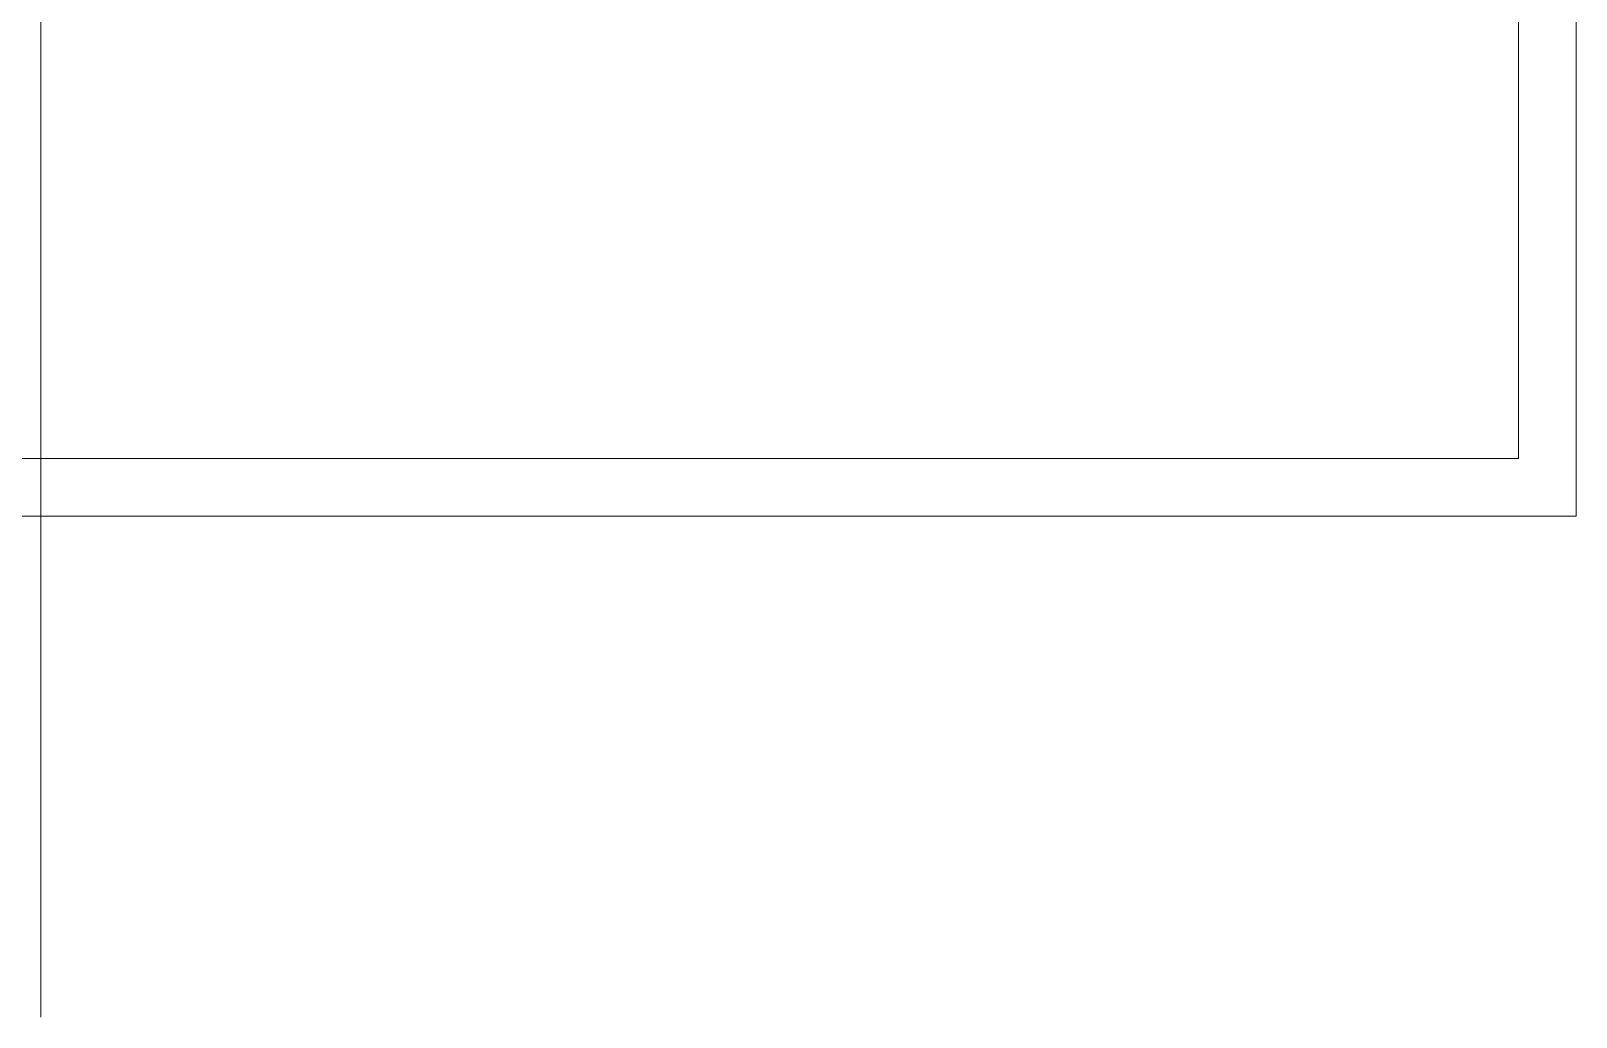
# Model space of a CAD drawing. Header units: metres. Extents: x 31.9 to 124, y -29 to 44.
# Drawn here: x 112.572 to 116.596, y -23.164 to -20.595 of the extents above; entities that cross this region are included whole.
import ezdxf

# ---------------------------------------------------------------- set-up
doc = ezdxf.new("R2010")
doc.units = ezdxf.units.M
doc.header["$LTSCALE"] = 100
doc.layers.add('ARQ', color=8, linetype='Continuous', lineweight=0)

# ---------------------------------------------------------------- blocks, each defined once
blk = doc.blocks.new('Est etapa 3 torre')
at = {"layer": 'ARQ'}
for p, q in [((1139.297996631386, -5955.354215386202), (1139.29799660527, -6014.914148822341)), ((1139.298002271553, -5955.354215387314), (1139.298002243985, -6014.914148609518))]:
    blk.add_line(p, q, dxfattribs=at)
blk = doc.blocks.new('P6-7-8')
at = {"layer": 'ARQ'}
for points in [[(142.2885902879227, -2862.430648834675), (149.1326118247141, -2862.430623165627), (149.1325907729331, -2864.040776504463), (142.2885898338898, -2864.040802201712)], [(142.4386108858066, -2862.430648862866), (148.9826118248498, -2862.430623165638), (148.9825907729332, -2863.890776504472), (142.4385898338899, -2863.890802201701)], [(142.4386108858068, -2862.430648862866), (148.98261182485, -2862.430623165638), (148.9825907729335, -2863.890776504472), (142.4385898338899, -2863.890802201701)]]:
    blk.add_lwpolyline(points, close=True, dxfattribs=at)
blk.add_blockref('Est etapa 3 torre', (-994.1638075738222, 3149.568271171783), dxfattribs=at)

msp = doc.modelspace()

# ---------------------------------------------------------------- block references
at = {"layer": 'ARQ', "linetype": 'Continuous'}
msp.add_blockref('P6-7-8', (-32.536288197049, 2842.181912104963), dxfattribs=at)

doc.saveas('drawing.dxf')
